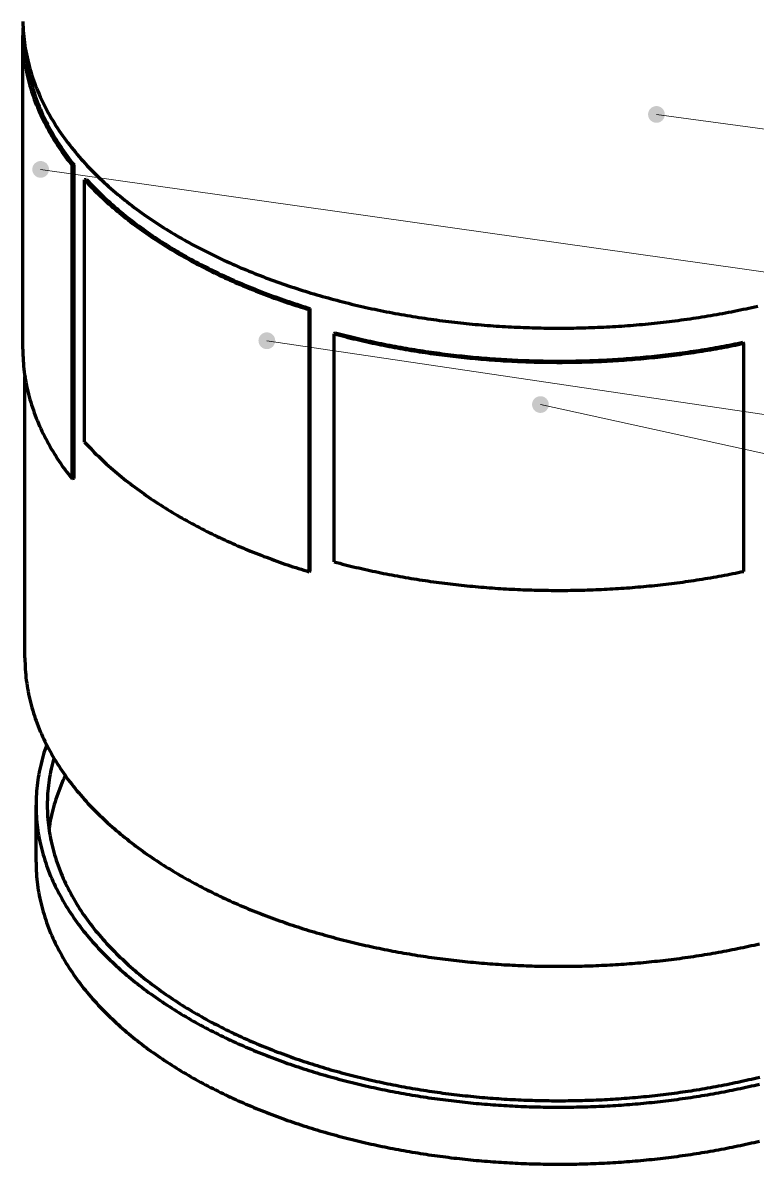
# Model space of a CAD drawing. Header units: millimetres. Extents: x 0 to 594, y 0 to 420.
# Drawn here: x 205.3 to 257.9, y 50.2 to 131.9 of the extents above; entities that cross this region are included whole.
import ezdxf

# ---------------------------------------------------------------- set-up
doc = ezdxf.new("R2010")
doc.units = ezdxf.units.MM
doc.layers.add('01-VISIBLE', color=7, linetype='CONTINUOUS', lineweight=70)
doc.layers.add('08-FINA', color=5, linetype='CONTINUOUS', lineweight=18)

msp = doc.modelspace()

# ---------------------------------------------------------------- hatches: boundary and pattern name
at = {"layer": '08-FINA'}
h = msp.add_hatch(color=7, dxfattribs=at)
h.dxf.hatch_style = 1
edge = h.paths.add_edge_path()
edge.add_arc((250.641, 125.387), 0.6, 0, 360)
h = msp.add_hatch(color=7, dxfattribs=at)
h.dxf.hatch_style = 1
edge = h.paths.add_edge_path()
edge.add_arc((206.535, 121.449), 0.6, 0, 360)
h = msp.add_hatch(color=7, dxfattribs=at)
h.dxf.hatch_style = 1
edge = h.paths.add_edge_path()
edge.add_arc((222.737, 109.181), 0.6, 0, 360)
h = msp.add_hatch(color=7, dxfattribs=at)
h.dxf.hatch_style = 1
edge = h.paths.add_edge_path()
edge.add_arc((242.332, 104.61), 0.6, 0, 360)

# ---------------------------------------------------------------- linework, layer by layer
at = {"layer": '01-VISIBLE'}
for p, q in [((205.259, 108.574), (205.259, 131.028)), ((208.93, 121.773), (208.794, 121.736)), ((208.794, 99.283), (208.794, 121.736)), ((208.93, 99.319), (208.93, 121.773)), ((209.815, 120.737), (209.683, 120.697)), ((209.683, 101.918), (209.683, 120.697)), ((225.835, 111.488), (225.765, 111.412)), ((225.765, 92.632), (225.765, 111.412)), ((225.835, 92.709), (225.835, 111.488)), ((227.628, 109.753), (227.565, 109.674)), ((227.565, 93.344), (227.565, 109.674)), ((256.841, 109.073), (256.893, 108.991)), ((256.893, 92.661), (256.893, 108.991)), ((205.409, 86.465), (205.409, 106.617)), ((208.93, 99.319), (208.794, 99.283)), ((225.835, 92.709), (225.765, 92.632)), ((206.209, 71.834), (206.209, 75.917))]:
    msp.add_line(p, q, dxfattribs=at)
for points in [[(205.273, 131.64), (205.269, 131.538), (205.265, 131.436), (205.262, 131.334), (205.26, 131.232), (205.259, 131.13), (205.259, 131.028)], [(205.261, 132.038), (205.266, 131.824), (205.275, 131.61), (205.287, 131.396), (205.304, 131.183), (205.323, 130.969), (205.346, 130.756), (205.373, 130.544), (205.403, 130.331), (205.437, 130.12), (205.474, 129.909), (205.515, 129.698), (205.558, 129.489), (205.606, 129.28), (205.656, 129.071), (205.71, 128.864), (205.767, 128.657), (205.827, 128.452), (205.891, 128.247), (205.957, 128.043), (206.027, 127.841), (206.099, 127.639), (206.175, 127.439), (206.254, 127.239), (206.335, 127.041), (206.419, 126.844), (206.506, 126.648), (206.596, 126.454), (206.688, 126.26), (206.783, 126.068), (206.881, 125.877), (206.981, 125.688), (207.083, 125.5), (207.189, 125.313), (207.296, 125.128), (207.406, 124.944), (207.518, 124.761), (207.632, 124.58), (207.748, 124.4), (207.867, 124.221), (207.988, 124.044), (208.111, 123.869), (208.235, 123.694), (208.362, 123.522), (208.491, 123.35), (208.621, 123.18), (208.754, 123.012), (208.888, 122.845), (209.024, 122.679), (209.161, 122.515), (209.301, 122.352), (209.442, 122.191), (209.584, 122.031), (209.728, 121.872), (209.874, 121.715), (210.021, 121.559), (210.17, 121.405), (210.32, 121.252), (210.471, 121.1), (210.624, 120.95), (210.778, 120.801), (210.934, 120.654), (211.09, 120.508), (211.248, 120.363), (211.407, 120.219), (211.568, 120.077), (211.729, 119.936), (211.892, 119.797), (212.056, 119.659), (212.221, 119.522), (212.387, 119.387), (212.554, 119.252), (212.722, 119.119), (212.891, 118.988), (213.061, 118.857), (213.232, 118.728), (213.404, 118.6), (213.576, 118.473), (213.75, 118.348), (213.925, 118.224), (214.1, 118.101), (214.276, 117.979), (214.454, 117.858), (214.631, 117.739), (214.81, 117.62), (214.99, 117.503), (215.17, 117.387), (215.351, 117.273), (215.532, 117.159), (215.715, 117.046), (215.898, 116.935), (216.082, 116.825), (216.266, 116.716), (216.451, 116.608), (216.637, 116.501), (216.823, 116.395), (217.01, 116.29), (217.198, 116.187), (217.386, 116.084), (217.574, 115.982), (217.764, 115.882), (217.954, 115.783), (218.144, 115.684), (218.335, 115.587), (218.526, 115.491), (218.718, 115.395), (218.911, 115.301), (219.104, 115.208), (219.297, 115.115), (219.491, 115.024), (219.685, 114.934), (219.88, 114.845), (220.075, 114.756), (220.271, 114.669), (220.467, 114.583), (220.663, 114.497), (220.86, 114.413), (221.058, 114.329), (221.255, 114.247), (221.454, 114.165), (221.652, 114.084), (221.851, 114.005), (222.05, 113.926), (222.25, 113.848), (222.45, 113.771), (222.65, 113.695), (222.851, 113.62), (223.052, 113.545), (223.253, 113.472), (223.455, 113.399), (223.657, 113.328), (223.859, 113.257), (224.061, 113.187), (224.264, 113.118), (224.467, 113.05), (224.671, 112.983), (224.875, 112.916), (225.079, 112.85), (225.283, 112.786), (225.487, 112.722), (225.692, 112.659), (225.897, 112.597), (226.103, 112.535), (226.308, 112.475), (226.514, 112.415), (226.72, 112.356), (226.926, 112.298), (227.133, 112.241), (227.339, 112.184), (227.546, 112.129), (227.753, 112.074), (227.961, 112.02), (228.168, 111.966), (228.376, 111.914), (228.584, 111.862), (228.792, 111.811), (229.001, 111.761), (229.209, 111.712), (229.418, 111.663), (229.627, 111.616), (229.836, 111.569), (230.045, 111.522), (230.254, 111.477), (230.464, 111.432), (230.674, 111.388), (230.884, 111.345), (231.094, 111.303), (231.304, 111.261), (231.514, 111.22), (231.725, 111.18), (231.935, 111.141), (232.146, 111.102), (232.357, 111.064), (232.568, 111.027), (232.779, 110.991), (232.991, 110.955), (233.202, 110.92), (233.413, 110.886), (233.625, 110.853), (233.837, 110.82), (234.049, 110.788), (234.261, 110.757), (234.473, 110.726), (234.685, 110.696), (234.897, 110.667), (235.11, 110.639), (235.322, 110.611), (235.535, 110.584), (235.748, 110.558), (235.96, 110.533), (236.173, 110.508), (236.386, 110.484), (236.599, 110.46), (236.812, 110.438), (237.025, 110.416), (237.239, 110.395), (237.452, 110.374), (237.665, 110.354), (237.879, 110.335), (238.092, 110.317), (238.306, 110.299), (238.519, 110.282), (238.733, 110.266), (238.947, 110.25), (239.16, 110.235), (239.374, 110.221), (239.588, 110.207), (239.802, 110.195), (240.016, 110.182), (240.23, 110.171), (240.444, 110.16), (240.658, 110.15), (240.872, 110.141), (241.086, 110.132), (241.3, 110.124), (241.514, 110.117), (241.729, 110.11), (241.943, 110.105), (242.157, 110.099), (242.371, 110.095), (242.585, 110.091), (242.8, 110.088), (243.014, 110.086), (243.228, 110.084), (243.443, 110.083), (243.657, 110.082), (243.871, 110.083), (244.085, 110.084), (244.3, 110.086), (244.514, 110.088), (244.728, 110.091), (244.942, 110.095), (245.157, 110.099), (245.371, 110.105), (245.585, 110.11), (245.799, 110.117), (246.013, 110.124), (246.228, 110.132), (246.442, 110.141), (246.656, 110.15), (246.87, 110.16), (247.084, 110.171), (247.298, 110.182), (247.512, 110.194), (247.726, 110.207), (247.939, 110.221), (248.153, 110.235), (248.367, 110.25), (248.581, 110.265), (248.794, 110.282), (249.008, 110.299), (249.222, 110.316), (249.435, 110.335), (249.648, 110.354), (249.862, 110.374), (250.075, 110.394), (250.288, 110.415), (250.502, 110.437), (250.715, 110.46), (250.928, 110.483), (251.141, 110.507), (251.353, 110.532), (251.566, 110.558), (251.779, 110.584), (251.991, 110.611), (252.204, 110.638), (252.416, 110.667), (252.629, 110.696), (252.841, 110.726), (253.053, 110.756), (253.265, 110.787), (253.477, 110.819), (253.689, 110.852), (253.9, 110.885), (254.112, 110.92), (254.323, 110.955), (254.534, 110.99), (254.746, 111.027), (254.957, 111.064), (255.168, 111.102), (255.378, 111.14), (255.589, 111.18), (255.799, 111.22), (256.01, 111.261), (256.22, 111.302), (256.43, 111.345), (256.64, 111.388), (256.85, 111.432), (257.059, 111.476), (257.269, 111.522), (257.478, 111.568), (257.687, 111.615), (257.896, 111.663)], [(205.259, 131.028), (205.26, 130.825), (205.265, 130.623), (205.273, 130.42), (205.284, 130.218), (205.299, 130.015), (205.316, 129.813), (205.337, 129.612), (205.361, 129.411), (205.388, 129.21), (205.418, 129.009), (205.452, 128.809), (205.488, 128.61), (205.527, 128.411), (205.57, 128.213), (205.615, 128.015), (205.663, 127.818), (205.715, 127.622), (205.769, 127.427), (205.826, 127.232), (205.886, 127.038), (205.948, 126.846), (206.014, 126.654), (206.082, 126.463), (206.152, 126.273), (206.226, 126.084), (206.302, 125.896), (206.38, 125.709), (206.461, 125.523), (206.545, 125.338), (206.631, 125.155), (206.719, 124.972), (206.81, 124.791), (206.903, 124.611), (206.998, 124.432), (207.095, 124.254), (207.195, 124.077), (207.296, 123.902), (207.4, 123.728), (207.506, 123.555), (207.614, 123.383), (207.724, 123.213), (207.835, 123.044), (207.949, 122.876), (208.064, 122.709), (208.182, 122.544), (208.301, 122.38), (208.422, 122.217), (208.544, 122.056), (208.668, 121.895), (208.794, 121.736)], [(205.444, 130.076), (205.461, 129.873), (205.481, 129.671), (205.504, 129.469), (205.531, 129.268), (205.56, 129.067), (205.593, 128.866), (205.628, 128.666), (205.667, 128.467), (205.709, 128.268), (205.754, 128.07), (205.801, 127.872), (205.852, 127.675), (205.906, 127.479), (205.962, 127.284), (206.022, 127.09), (206.084, 126.897), (206.149, 126.704), (206.217, 126.513), (206.287, 126.322), (206.361, 126.132), (206.436, 125.944), (206.515, 125.756), (206.595, 125.57), (206.679, 125.385), (206.765, 125.2), (206.853, 125.017), (206.943, 124.836), (207.036, 124.655), (207.131, 124.475), (207.229, 124.297), (207.328, 124.12), (207.43, 123.944), (207.534, 123.769), (207.64, 123.596), (207.748, 123.424), (207.858, 123.253), (207.97, 123.083), (208.083, 122.915), (208.199, 122.748), (208.317, 122.582), (208.436, 122.418), (208.557, 122.255), (208.68, 122.093), (208.804, 121.932), (208.93, 121.773)], [(209.683, 120.697), (209.82, 120.548), (209.958, 120.401), (210.097, 120.255), (210.238, 120.11), (210.38, 119.966), (210.523, 119.824), (210.668, 119.683), (210.813, 119.543), (210.96, 119.404), (211.108, 119.266), (211.257, 119.13), (211.407, 118.995), (211.558, 118.861), (211.71, 118.728), (211.864, 118.596), (212.018, 118.466), (212.173, 118.337), (212.329, 118.209), (212.486, 118.082), (212.644, 117.956), (212.803, 117.831), (212.963, 117.707), (213.124, 117.585), (213.285, 117.463), (213.447, 117.343), (213.61, 117.224), (213.774, 117.106), (213.939, 116.989), (214.104, 116.873), (214.271, 116.758), (214.437, 116.644), (214.605, 116.532), (214.773, 116.42), (214.942, 116.309), (215.112, 116.2), (215.282, 116.091), (215.453, 115.983), (215.625, 115.877), (215.797, 115.771), (215.97, 115.667), (216.143, 115.563), (216.318, 115.461), (216.492, 115.359), (216.667, 115.259), (216.843, 115.159), (217.019, 115.06), (217.196, 114.963), (217.373, 114.866), (217.551, 114.77), (217.73, 114.675), (217.908, 114.581), (218.088, 114.488), (218.268, 114.396), (218.448, 114.305), (218.629, 114.215), (218.81, 114.125), (218.991, 114.037), (219.173, 113.95), (219.356, 113.863), (219.539, 113.777), (219.722, 113.692), (219.906, 113.608), (220.09, 113.525), (220.274, 113.443), (220.459, 113.361), (220.644, 113.281), (220.83, 113.201), (221.016, 113.122), (221.202, 113.044), (221.389, 112.967), (221.576, 112.89), (221.763, 112.815), (221.951, 112.74), (222.139, 112.666), (222.327, 112.593), (222.516, 112.521), (222.705, 112.449), (222.894, 112.379), (223.083, 112.309), (223.273, 112.24), (223.463, 112.171), (223.654, 112.104), (223.844, 112.037), (224.035, 111.971), (224.227, 111.906), (224.418, 111.842), (224.61, 111.778), (224.802, 111.715), (224.994, 111.653), (225.186, 111.592), (225.379, 111.531), (225.572, 111.471), (225.765, 111.412)], [(209.815, 120.737), (209.952, 120.589), (210.089, 120.443), (210.228, 120.297), (210.368, 120.153), (210.51, 120.01), (210.653, 119.868), (210.796, 119.727), (210.942, 119.588), (211.088, 119.449), (211.235, 119.312), (211.384, 119.177), (211.533, 119.042), (211.684, 118.908), (211.835, 118.776), (211.988, 118.645), (212.141, 118.515), (212.296, 118.386), (212.452, 118.259), (212.608, 118.132), (212.765, 118.007), (212.924, 117.882), (213.083, 117.759), (213.243, 117.637), (213.404, 117.516), (213.565, 117.397), (213.728, 117.278), (213.891, 117.16), (214.055, 117.044), (214.22, 116.928), (214.385, 116.814), (214.552, 116.7), (214.719, 116.588), (214.886, 116.477), (215.055, 116.367), (215.224, 116.258), (215.393, 116.149), (215.564, 116.042), (215.734, 115.936), (215.906, 115.831), (216.078, 115.727), (216.251, 115.624), (216.424, 115.522), (216.598, 115.42), (216.773, 115.32), (216.948, 115.221), (217.123, 115.123), (217.299, 115.025), (217.476, 114.929), (217.653, 114.834), (217.831, 114.739), (218.009, 114.646), (218.188, 114.553), (218.367, 114.461), (218.546, 114.37), (218.726, 114.281), (218.907, 114.192), (219.088, 114.103), (219.269, 114.016), (219.451, 113.93), (219.633, 113.844), (219.815, 113.76), (219.998, 113.676), (220.182, 113.593), (220.366, 113.511), (220.55, 113.43), (220.734, 113.35), (220.919, 113.271), (221.104, 113.192), (221.29, 113.114), (221.476, 113.037), (221.662, 112.961), (221.849, 112.886), (222.036, 112.812), (222.223, 112.738), (222.411, 112.665), (222.598, 112.593), (222.787, 112.522), (222.975, 112.452), (223.164, 112.382), (223.353, 112.313), (223.542, 112.245), (223.732, 112.178), (223.922, 112.111), (224.112, 112.046), (224.302, 111.981), (224.493, 111.917), (224.684, 111.853), (224.875, 111.79), (225.067, 111.729), (225.258, 111.667), (225.45, 111.607), (225.643, 111.547), (225.835, 111.488)], [(227.565, 109.674), (227.76, 109.623), (227.955, 109.572), (228.15, 109.522), (228.345, 109.472), (228.54, 109.424), (228.736, 109.376), (228.931, 109.328), (229.127, 109.282), (229.323, 109.236), (229.52, 109.191), (229.716, 109.146), (229.912, 109.102), (230.109, 109.059), (230.306, 109.017), (230.503, 108.975), (230.7, 108.934), (230.897, 108.893), (231.094, 108.853), (231.292, 108.814), (231.49, 108.776), (231.687, 108.738), (231.885, 108.701), (232.083, 108.664), (232.281, 108.628), (232.48, 108.593), (232.678, 108.559), (232.876, 108.525), (233.075, 108.492), (233.274, 108.459), (233.472, 108.427), (233.671, 108.396), (233.87, 108.365), (234.069, 108.335), (234.269, 108.306), (234.468, 108.277), (234.667, 108.249), (234.867, 108.222), (235.066, 108.195), (235.266, 108.169), (235.465, 108.144), (235.665, 108.119), (235.865, 108.094), (236.065, 108.071), (236.265, 108.048), (236.465, 108.025), (236.665, 108.004), (236.866, 107.983), (237.066, 107.962), (237.266, 107.942), (237.467, 107.923), (237.667, 107.905), (237.868, 107.887), (238.068, 107.869), (238.269, 107.852), (238.47, 107.836), (238.67, 107.821), (238.871, 107.806), (239.072, 107.792), (239.273, 107.778), (239.474, 107.765), (239.675, 107.753), (239.876, 107.741), (240.077, 107.73), (240.278, 107.719), (240.479, 107.709), (240.68, 107.7), (240.881, 107.691), (241.082, 107.683), (241.283, 107.675), (241.485, 107.669), (241.686, 107.662), (241.887, 107.657), (242.088, 107.652), (242.29, 107.647), (242.491, 107.643), (242.692, 107.64), (242.893, 107.637), (243.095, 107.635), (243.296, 107.634), (243.497, 107.633), (243.699, 107.633), (243.9, 107.633), (244.101, 107.634), (244.303, 107.636), (244.504, 107.638), (244.705, 107.641), (244.907, 107.645), (245.108, 107.649), (245.309, 107.653), (245.51, 107.659), (245.712, 107.665), (245.913, 107.671), (246.114, 107.678), (246.315, 107.686), (246.517, 107.694), (246.718, 107.703), (246.919, 107.713), (247.12, 107.723), (247.321, 107.734), (247.522, 107.745), (247.723, 107.757), (247.924, 107.77), (248.125, 107.783), (248.326, 107.797), (248.526, 107.812), (248.727, 107.827), (248.928, 107.843), (249.128, 107.859), (249.329, 107.876), (249.53, 107.894), (249.73, 107.912), (249.931, 107.931), (250.131, 107.95), (250.331, 107.97), (250.532, 107.991), (250.732, 108.012), (250.932, 108.034), (251.132, 108.057), (251.332, 108.08), (251.532, 108.104), (251.732, 108.128), (251.931, 108.154), (252.131, 108.179), (252.331, 108.206), (252.53, 108.233), (252.73, 108.26), (252.929, 108.289), (253.128, 108.318), (253.327, 108.347), (253.526, 108.377), (253.725, 108.408), (253.924, 108.44), (254.123, 108.472), (254.322, 108.505), (254.52, 108.538), (254.718, 108.572), (254.917, 108.607), (255.115, 108.643), (255.313, 108.679), (255.511, 108.715), (255.709, 108.753), (255.907, 108.791), (256.104, 108.83), (256.302, 108.869), (256.499, 108.909), (256.696, 108.95), (256.893, 108.991)], [(227.628, 109.753), (227.822, 109.701), (228.016, 109.651), (228.21, 109.601), (228.405, 109.552), (228.599, 109.503), (228.794, 109.455), (228.989, 109.408), (229.184, 109.362), (229.379, 109.316), (229.575, 109.271), (229.77, 109.227), (229.966, 109.183), (230.162, 109.14), (230.358, 109.098), (230.554, 109.056), (230.75, 109.015), (230.947, 108.975), (231.144, 108.935), (231.34, 108.896), (231.537, 108.858), (231.734, 108.82), (231.931, 108.783), (232.128, 108.747), (232.326, 108.711), (232.523, 108.676), (232.721, 108.642), (232.918, 108.608), (233.116, 108.575), (233.314, 108.543), (233.512, 108.511), (233.71, 108.48), (233.908, 108.449), (234.107, 108.419), (234.305, 108.39), (234.504, 108.361), (234.702, 108.334), (234.901, 108.306), (235.1, 108.28), (235.299, 108.254), (235.497, 108.228), (235.697, 108.203), (235.896, 108.179), (236.095, 108.156), (236.294, 108.133), (236.493, 108.111), (236.693, 108.089), (236.892, 108.068), (237.092, 108.048), (237.291, 108.028), (237.491, 108.009), (237.69, 107.99), (237.89, 107.972), (238.09, 107.955), (238.29, 107.938), (238.49, 107.922), (238.69, 107.907), (238.89, 107.892), (239.09, 107.878), (239.29, 107.864), (239.49, 107.851), (239.69, 107.839), (239.89, 107.827), (240.091, 107.816), (240.291, 107.805), (240.491, 107.795), (240.691, 107.786), (240.892, 107.777), (241.092, 107.769), (241.293, 107.762), (241.493, 107.755), (241.693, 107.749), (241.894, 107.743), (242.094, 107.738), (242.295, 107.734), (242.495, 107.73), (242.696, 107.727), (242.896, 107.724), (243.097, 107.722), (243.298, 107.721), (243.498, 107.72), (243.699, 107.72), (243.899, 107.72), (244.1, 107.721), (244.3, 107.723), (244.501, 107.725), (244.701, 107.728), (244.902, 107.731), (245.102, 107.735), (245.303, 107.74), (245.503, 107.745), (245.704, 107.751), (245.904, 107.758), (246.105, 107.765), (246.305, 107.772), (246.505, 107.781), (246.706, 107.79), (246.906, 107.799), (247.106, 107.809), (247.307, 107.82), (247.507, 107.832), (247.707, 107.844), (247.907, 107.856), (248.107, 107.869), (248.307, 107.883), (248.507, 107.898), (248.707, 107.913), (248.907, 107.928), (249.107, 107.945), (249.307, 107.962), (249.507, 107.979), (249.706, 107.997), (249.906, 108.016), (250.106, 108.036), (250.305, 108.056), (250.505, 108.076), (250.704, 108.097), (250.903, 108.119), (251.103, 108.142), (251.302, 108.165), (251.501, 108.189), (251.7, 108.213), (251.899, 108.238), (252.098, 108.264), (252.297, 108.29), (252.496, 108.317), (252.694, 108.345), (252.893, 108.373), (253.091, 108.402), (253.29, 108.431), (253.488, 108.461), (253.686, 108.492), (253.884, 108.523), (254.082, 108.555), (254.28, 108.588), (254.478, 108.621), (254.675, 108.655), (254.873, 108.69), (255.07, 108.725), (255.268, 108.761), (255.465, 108.798), (255.662, 108.835), (255.859, 108.873), (256.055, 108.912), (256.252, 108.951), (256.449, 108.991), (256.645, 109.031), (256.841, 109.073)], [(205.259, 108.574), (205.26, 108.372), (205.265, 108.169), (205.273, 107.966), (205.284, 107.764), (205.299, 107.562), (205.316, 107.36), (205.337, 107.158), (205.361, 106.957), (205.388, 106.756), (205.418, 106.555), (205.452, 106.356), (205.488, 106.156), (205.527, 105.957), (205.57, 105.759), (205.615, 105.561), (205.663, 105.365), (205.715, 105.168), (205.769, 104.973), (205.826, 104.779), (205.886, 104.585), (205.948, 104.392), (206.014, 104.2), (206.082, 104.009), (206.152, 103.819), (206.226, 103.63), (206.302, 103.442), (206.38, 103.255), (206.461, 103.07), (206.545, 102.885), (206.631, 102.701), (206.719, 102.519), (206.81, 102.337), (206.903, 102.157), (206.998, 101.978), (207.095, 101.8), (207.195, 101.624), (207.296, 101.448), (207.4, 101.274), (207.506, 101.101), (207.614, 100.93), (207.724, 100.759), (207.835, 100.59), (207.949, 100.422), (208.064, 100.256), (208.182, 100.09), (208.301, 99.926), (208.422, 99.763), (208.544, 99.602), (208.668, 99.442), (208.794, 99.283)], [(209.683, 101.918), (209.82, 101.769), (209.958, 101.622), (210.097, 101.476), (210.238, 101.331), (210.38, 101.187), (210.523, 101.045), (210.668, 100.903), (210.813, 100.763), (210.96, 100.625), (211.108, 100.487), (211.257, 100.351), (211.407, 100.215), (211.558, 100.081), (211.71, 99.949), (211.864, 99.817), (212.018, 99.687), (212.173, 99.557), (212.329, 99.429), (212.486, 99.302), (212.644, 99.176), (212.803, 99.051), (212.963, 98.928), (213.124, 98.805), (213.285, 98.684), (213.447, 98.564), (213.61, 98.445), (213.774, 98.326), (213.939, 98.209), (214.104, 98.094), (214.271, 97.979), (214.437, 97.865), (214.605, 97.752), (214.773, 97.64), (214.942, 97.53), (215.112, 97.42), (215.282, 97.312), (215.453, 97.204), (215.625, 97.098), (215.797, 96.992), (215.97, 96.887), (216.143, 96.784), (216.318, 96.681), (216.492, 96.58), (216.667, 96.479), (216.843, 96.38), (217.019, 96.281), (217.196, 96.183), (217.373, 96.086), (217.551, 95.991), (217.73, 95.896), (217.908, 95.802), (218.088, 95.709), (218.268, 95.617), (218.448, 95.526), (218.629, 95.435), (218.81, 95.346), (218.991, 95.258), (219.173, 95.17), (219.356, 95.083), (219.539, 94.998), (219.722, 94.913), (219.906, 94.829), (220.09, 94.746), (220.274, 94.663), (220.459, 94.582), (220.644, 94.501), (220.83, 94.422), (221.016, 94.343), (221.202, 94.265), (221.389, 94.187), (221.576, 94.111), (221.763, 94.036), (221.951, 93.961), (222.139, 93.887), (222.327, 93.814), (222.516, 93.741), (222.705, 93.67), (222.894, 93.599), (223.083, 93.529), (223.273, 93.46), (223.463, 93.392), (223.654, 93.324), (223.844, 93.258), (224.035, 93.192), (224.227, 93.127), (224.418, 93.062), (224.61, 92.999), (224.802, 92.936), (224.994, 92.873), (225.186, 92.812), (225.379, 92.751), (225.572, 92.692), (225.765, 92.632)], [(227.565, 93.344), (227.76, 93.293), (227.955, 93.242), (228.15, 93.192), (228.345, 93.142), (228.54, 93.094), (228.736, 93.046), (228.931, 92.998), (229.127, 92.952), (229.323, 92.906), (229.52, 92.861), (229.716, 92.816), (229.912, 92.772), (230.109, 92.729), (230.306, 92.687), (230.503, 92.645), (230.7, 92.604), (230.897, 92.563), (231.094, 92.523), (231.292, 92.484), (231.49, 92.446), (231.687, 92.408), (231.885, 92.371), (232.083, 92.334), (232.281, 92.299), (232.48, 92.263), (232.678, 92.229), (232.876, 92.195), (233.075, 92.162), (233.274, 92.129), (233.472, 92.097), (233.671, 92.066), (233.87, 92.035), (234.069, 92.005), (234.269, 91.976), (234.468, 91.947), (234.667, 91.919), (234.867, 91.892), (235.066, 91.865), (235.266, 91.839), (235.465, 91.814), (235.665, 91.789), (235.865, 91.764), (236.065, 91.741), (236.265, 91.718), (236.465, 91.696), (236.665, 91.674), (236.866, 91.653), (237.066, 91.632), (237.266, 91.612), (237.467, 91.593), (237.667, 91.575), (237.868, 91.557), (238.068, 91.539), (238.269, 91.523), (238.47, 91.506), (238.67, 91.491), (238.871, 91.476), (239.072, 91.462), (239.273, 91.448), (239.474, 91.435), (239.675, 91.423), (239.876, 91.411), (240.077, 91.4), (240.278, 91.389), (240.479, 91.379), (240.68, 91.37), (240.881, 91.361), (241.082, 91.353), (241.283, 91.346), (241.485, 91.339), (241.686, 91.332), (241.887, 91.327), (242.088, 91.322), (242.29, 91.317), (242.491, 91.313), (242.692, 91.31), (242.893, 91.307), (243.095, 91.305), (243.296, 91.304), (243.497, 91.303), (243.699, 91.303), (243.9, 91.303), (244.101, 91.305), (244.303, 91.306), (244.504, 91.308), (244.705, 91.311), (244.907, 91.315), (245.108, 91.319), (245.309, 91.324), (245.51, 91.329), (245.712, 91.335), (245.913, 91.341), (246.114, 91.348), (246.315, 91.356), (246.517, 91.365), (246.718, 91.373), (246.919, 91.383), (247.12, 91.393), (247.321, 91.404), (247.522, 91.416), (247.723, 91.428), (247.924, 91.44), (248.125, 91.453), (248.326, 91.467), (248.526, 91.482), (248.727, 91.497), (248.928, 91.513), (249.128, 91.529), (249.329, 91.546), (249.53, 91.564), (249.73, 91.582), (249.931, 91.601), (250.131, 91.62), (250.331, 91.64), (250.532, 91.661), (250.732, 91.682), (250.932, 91.704), (251.132, 91.727), (251.332, 91.75), (251.532, 91.774), (251.732, 91.799), (251.931, 91.824), (252.131, 91.849), (252.331, 91.876), (252.53, 91.903), (252.73, 91.93), (252.929, 91.959), (253.128, 91.988), (253.327, 92.017), (253.526, 92.048), (253.725, 92.078), (253.924, 92.11), (254.123, 92.142), (254.322, 92.175), (254.52, 92.208), (254.718, 92.242), (254.917, 92.277), (255.115, 92.313), (255.313, 92.349), (255.511, 92.385), (255.709, 92.423), (255.907, 92.461), (256.104, 92.5), (256.302, 92.539), (256.499, 92.579), (256.696, 92.62), (256.893, 92.661)], [(205.409, 86.465), (205.41, 86.264), (205.415, 86.064), (205.423, 85.864), (205.434, 85.664), (205.448, 85.464), (205.465, 85.264), (205.486, 85.065), (205.509, 84.866), (205.536, 84.667), (205.565, 84.469), (205.598, 84.271), (205.634, 84.074), (205.672, 83.877), (205.714, 83.681), (205.758, 83.486), (205.806, 83.291), (205.856, 83.097), (205.909, 82.904), (205.965, 82.711), (206.024, 82.52), (206.085, 82.329), (206.15, 82.139), (206.217, 81.95), (206.286, 81.762), (206.358, 81.575), (206.433, 81.389), (206.51, 81.204), (206.589, 81.02), (206.671, 80.838), (206.756, 80.656), (206.842, 80.475), (206.932, 80.296), (207.023, 80.117), (207.116, 79.94), (207.212, 79.764), (207.31, 79.589), (207.41, 79.415), (207.512, 79.243), (207.616, 79.072), (207.722, 78.901), (207.83, 78.733), (207.94, 78.565), (208.051, 78.399), (208.165, 78.234), (208.28, 78.07), (208.397, 77.907), (208.516, 77.746), (208.637, 77.585), (208.759, 77.427), (208.883, 77.269), (209.008, 77.113), (209.135, 76.957), (209.263, 76.804), (209.393, 76.651), (209.524, 76.5), (209.657, 76.349), (209.791, 76.201), (209.927, 76.053), (210.064, 75.906), (210.202, 75.761), (210.341, 75.617), (210.482, 75.475), (210.624, 75.333), (210.767, 75.193), (210.911, 75.054), (211.056, 74.916), (211.203, 74.779), (211.35, 74.643), (211.499, 74.509), (211.649, 74.376), (211.8, 74.244), (211.951, 74.113), (212.104, 73.983), (212.258, 73.855), (212.413, 73.727), (212.568, 73.601), (212.725, 73.476), (212.882, 73.352), (213.04, 73.229), (213.199, 73.107), (213.359, 72.986), (213.52, 72.867), (213.682, 72.748), (213.844, 72.631), (214.007, 72.514), (214.171, 72.399), (214.336, 72.285), (214.501, 72.171), (214.667, 72.059), (214.834, 71.948), (215.002, 71.838), (215.17, 71.729), (215.338, 71.621), (215.508, 71.514), (215.678, 71.408), (215.849, 71.303), (216.02, 71.199), (216.192, 71.096), (216.364, 70.994), (216.537, 70.892), (216.711, 70.792), (216.885, 70.693), (217.06, 70.595), (217.235, 70.498), (217.411, 70.401), (217.587, 70.306), (217.764, 70.211), (217.941, 70.118), (218.119, 70.025), (218.297, 69.934), (218.475, 69.843), (218.654, 69.753), (218.834, 69.664), (219.014, 69.576), (219.194, 69.489), (219.375, 69.402), (219.557, 69.317), (219.738, 69.232), (219.92, 69.148), (220.103, 69.066), (220.286, 68.984), (220.469, 68.902), (220.653, 68.822), (220.836, 68.743), (221.021, 68.664), (221.205, 68.586), (221.391, 68.509), (221.576, 68.433), (221.762, 68.358), (221.948, 68.283), (222.134, 68.21), (222.321, 68.137), (222.508, 68.065), (222.695, 67.993), (222.883, 67.923), (223.07, 67.853), (223.259, 67.784), (223.447, 67.716), (223.636, 67.649), (223.825, 67.582), (224.014, 67.516), (224.204, 67.451), (224.393, 67.387), (224.583, 67.323), (224.774, 67.26), (224.964, 67.198), (225.155, 67.137), (225.346, 67.076), (225.537, 67.017), (225.729, 66.958), (225.921, 66.899), (226.113, 66.842), (226.305, 66.785), (226.497, 66.729), (226.69, 66.673), (226.883, 66.618), (227.076, 66.564), (227.269, 66.511), (227.462, 66.459), (227.656, 66.407), (227.849, 66.356), (228.043, 66.305), (228.238, 66.255), (228.432, 66.206), (228.626, 66.158), (228.821, 66.11), (229.016, 66.063), (229.211, 66.017), (229.406, 65.971), (229.601, 65.926), (229.797, 65.882), (229.992, 65.839), (230.188, 65.796), (230.384, 65.754), (230.58, 65.712), (230.776, 65.671), (230.973, 65.631), (231.169, 65.591), (231.366, 65.553), (231.562, 65.514), (231.759, 65.477), (231.956, 65.44), (232.153, 65.404), (232.35, 65.368), (232.548, 65.333), (232.745, 65.299), (232.943, 65.265), (233.141, 65.232), (233.338, 65.2), (233.536, 65.168), (233.734, 65.137), (233.932, 65.107), (234.13, 65.077), (234.329, 65.048), (234.527, 65.02), (234.726, 64.992), (234.924, 64.965), (235.123, 64.938), (235.321, 64.912), (235.52, 64.887), (235.719, 64.862), (235.918, 64.838), (236.117, 64.815), (236.316, 64.792), (236.515, 64.77), (236.715, 64.748), (236.914, 64.727), (237.113, 64.707), (237.313, 64.687), (237.512, 64.668), (237.712, 64.65), (237.911, 64.632), (238.111, 64.615), (238.311, 64.598), (238.511, 64.582), (238.71, 64.567), (238.91, 64.552), (239.11, 64.538), (239.31, 64.524), (239.51, 64.511), (239.71, 64.499), (239.91, 64.487), (240.11, 64.476), (240.31, 64.466), (240.511, 64.456), (240.711, 64.447), (240.911, 64.438), (241.111, 64.43), (241.311, 64.423), (241.512, 64.416), (241.712, 64.41), (241.912, 64.404), (242.113, 64.399), (242.313, 64.395), (242.513, 64.391), (242.714, 64.388), (242.914, 64.385), (243.115, 64.383), (243.315, 64.382), (243.515, 64.381), (243.716, 64.381), (243.916, 64.381), (244.117, 64.383), (244.317, 64.384), (244.517, 64.387), (244.718, 64.389), (244.918, 64.393), (245.119, 64.397), (245.319, 64.402), (245.519, 64.407), (245.72, 64.413), (245.92, 64.42), (246.12, 64.427), (246.32, 64.435), (246.521, 64.443), (246.721, 64.452), (246.921, 64.461), (247.121, 64.472), (247.321, 64.482), (247.521, 64.494), (247.721, 64.506), (247.921, 64.519), (248.121, 64.532), (248.321, 64.546), (248.521, 64.56), (248.721, 64.575), (248.921, 64.591), (249.12, 64.607), (249.32, 64.624), (249.52, 64.642), (249.719, 64.66), (249.919, 64.679), (250.118, 64.698), (250.318, 64.718), (250.517, 64.739), (250.716, 64.76), (250.916, 64.782), (251.115, 64.805), (251.314, 64.828), (251.513, 64.852), (251.712, 64.876), (251.91, 64.901), (252.109, 64.927), (252.308, 64.953), (252.506, 64.98), (252.705, 65.007), (252.903, 65.036), (253.102, 65.065), (253.3, 65.094), (253.498, 65.124), (253.696, 65.155), (253.894, 65.186), (254.092, 65.218), (254.29, 65.251), (254.487, 65.284), (254.685, 65.318), (254.882, 65.353), (255.079, 65.388), (255.276, 65.424), (255.474, 65.461), (255.67, 65.498), (255.867, 65.536), (256.064, 65.575), (256.26, 65.614), (256.457, 65.654), (256.653, 65.694), (256.849, 65.736), (257.045, 65.778), (257.241, 65.82), (257.437, 65.863), (257.632, 65.907), (257.828, 65.952), (258.023, 65.997)], [(206.963, 80.234), (206.898, 80.045), (206.835, 79.854), (206.775, 79.663), (206.718, 79.472), (206.664, 79.279), (206.613, 79.085), (206.565, 78.891), (206.519, 78.696), (206.477, 78.501), (206.438, 78.304), (206.401, 78.107), (206.368, 77.91), (206.338, 77.712), (206.311, 77.514), (206.287, 77.315), (206.266, 77.116), (206.249, 76.917), (206.234, 76.717), (206.223, 76.517), (206.215, 76.317), (206.21, 76.117), (206.209, 75.917)], [(207.479, 79.297), (207.427, 79.103), (207.377, 78.908), (207.33, 78.712), (207.286, 78.515), (207.246, 78.318), (207.208, 78.12), (207.174, 77.922), (207.143, 77.723), (207.115, 77.523), (207.09, 77.323), (207.068, 77.123), (207.05, 76.923), (207.035, 76.722), (207.024, 76.521), (207.015, 76.32), (207.01, 76.118), (207.009, 75.917)], [(208.296, 78.047), (208.212, 77.864), (208.129, 77.68), (208.05, 77.495), (207.973, 77.308), (207.898, 77.121), (207.827, 76.932), (207.758, 76.743), (207.691, 76.552), (207.628, 76.361), (207.568, 76.169), (207.51, 75.975), (207.455, 75.781), (207.404, 75.586), (207.355, 75.391), (207.31, 75.194), (207.267, 74.997), (207.228, 74.799), (207.192, 74.601), (207.159, 74.402), (207.129, 74.202)], [(206.209, 75.917), (206.21, 75.716), (206.215, 75.516), (206.223, 75.316), (206.235, 75.116), (206.249, 74.916), (206.267, 74.716), (206.287, 74.517), (206.311, 74.318), (206.338, 74.119), (206.369, 73.921), (206.402, 73.724), (206.438, 73.526), (206.478, 73.33), (206.52, 73.134), (206.566, 72.939), (206.614, 72.744), (206.665, 72.551), (206.72, 72.358), (206.777, 72.166), (206.837, 71.974), (206.899, 71.784), (206.965, 71.595), (207.033, 71.406), (207.104, 71.219), (207.177, 71.032), (207.253, 70.847), (207.332, 70.662), (207.413, 70.479), (207.496, 70.297), (207.582, 70.116), (207.67, 69.936), (207.761, 69.757), (207.854, 69.579), (207.949, 69.403), (208.046, 69.228), (208.146, 69.054), (208.247, 68.881), (208.351, 68.709), (208.456, 68.539), (208.564, 68.37), (208.674, 68.202), (208.785, 68.036), (208.899, 67.87), (209.014, 67.706), (209.131, 67.544), (209.25, 67.382), (209.37, 67.222), (209.492, 67.063), (209.616, 66.906), (209.742, 66.749), (209.869, 66.594), (209.997, 66.441), (210.127, 66.288), (210.259, 66.137), (210.392, 65.987), (210.526, 65.838), (210.662, 65.691), (210.799, 65.545), (210.938, 65.4), (211.077, 65.256), (211.218, 65.114), (211.361, 64.973), (211.504, 64.833), (211.649, 64.694), (211.795, 64.556), (211.942, 64.42), (212.09, 64.285), (212.239, 64.151), (212.389, 64.019), (212.54, 63.887), (212.693, 63.757), (212.846, 63.628), (213, 63.5), (213.155, 63.373), (213.312, 63.247), (213.469, 63.123), (213.627, 63), (213.785, 62.877), (213.945, 62.756), (214.106, 62.636), (214.267, 62.518), (214.429, 62.4), (214.592, 62.283), (214.756, 62.168), (214.921, 62.053), (215.086, 61.94), (215.252, 61.827), (215.418, 61.716), (215.586, 61.606), (215.754, 61.497), (215.923, 61.389), (216.092, 61.282), (216.262, 61.175), (216.433, 61.07), (216.604, 60.966), (216.776, 60.863), (216.949, 60.761), (217.122, 60.66), (217.295, 60.56), (217.47, 60.461), (217.644, 60.363), (217.82, 60.266), (217.996, 60.17), (218.172, 60.075), (218.349, 59.98), (218.526, 59.887), (218.704, 59.795), (218.882, 59.703), (219.061, 59.613), (219.241, 59.523), (219.42, 59.435), (219.6, 59.347), (219.781, 59.26), (219.962, 59.174), (220.144, 59.089), (220.325, 59.005), (220.508, 58.921), (220.69, 58.839), (220.874, 58.758), (221.057, 58.677), (221.241, 58.597), (221.425, 58.518), (221.61, 58.44), (221.795, 58.363), (221.98, 58.286), (222.165, 58.211), (222.351, 58.136), (222.538, 58.062), (222.724, 57.989), (222.911, 57.917), (223.098, 57.845), (223.286, 57.774), (223.474, 57.705), (223.662, 57.635), (223.85, 57.567), (224.039, 57.5), (224.228, 57.433), (224.417, 57.367), (224.607, 57.302), (224.797, 57.238), (224.987, 57.174), (225.177, 57.111), (225.368, 57.049), (225.559, 56.988), (225.75, 56.928), (225.941, 56.868), (226.133, 56.809), (226.324, 56.751), (226.516, 56.693), (226.709, 56.637), (226.901, 56.581), (227.094, 56.525), (227.287, 56.471), (227.48, 56.417), (227.673, 56.364), (227.866, 56.312), (228.06, 56.26), (228.254, 56.209), (228.448, 56.159), (228.642, 56.109), (228.837, 56.061), (229.031, 56.013), (229.226, 55.965), (229.421, 55.919), (229.616, 55.873), (229.811, 55.828), (230.007, 55.783), (230.202, 55.739), (230.398, 55.696), (230.594, 55.654), (230.79, 55.612), (230.986, 55.571), (231.182, 55.53), (231.379, 55.491), (231.575, 55.452), (231.772, 55.413), (231.969, 55.376), (232.166, 55.338), (232.363, 55.302), (232.56, 55.266), (232.757, 55.231), (232.955, 55.197), (233.152, 55.163), (233.35, 55.13), (233.548, 55.098), (233.746, 55.066), (233.944, 55.035), (234.142, 55.005), (234.34, 54.975), (234.538, 54.946), (234.737, 54.918), (234.935, 54.89), (235.134, 54.863), (235.333, 54.836), (235.531, 54.81), (235.73, 54.785), (235.929, 54.761), (236.128, 54.737), (236.327, 54.714), (236.526, 54.691), (236.725, 54.669), (236.925, 54.648), (237.124, 54.627), (237.323, 54.607), (237.523, 54.587), (237.722, 54.569), (237.922, 54.55), (238.122, 54.533), (238.321, 54.516), (238.521, 54.5), (238.721, 54.484), (238.921, 54.469), (239.121, 54.454), (239.321, 54.441), (239.521, 54.428), (239.721, 54.415), (239.921, 54.403), (240.121, 54.392), (240.321, 54.381), (240.521, 54.371), (240.721, 54.362), (240.922, 54.353), (241.122, 54.345), (241.322, 54.337), (241.522, 54.33), (241.723, 54.324), (241.923, 54.318), (242.123, 54.313), (242.324, 54.309), (242.524, 54.305), (242.725, 54.302), (242.925, 54.299), (243.125, 54.297), (243.326, 54.296), (243.526, 54.295), (243.727, 54.295), (243.927, 54.296), (244.128, 54.297), (244.328, 54.299), (244.528, 54.301), (244.729, 54.304), (244.929, 54.308), (245.13, 54.312), (245.33, 54.317), (245.53, 54.322), (245.731, 54.328), (245.931, 54.335), (246.131, 54.342), (246.331, 54.35), (246.532, 54.359), (246.732, 54.368), (246.932, 54.378), (247.132, 54.388), (247.332, 54.399), (247.532, 54.411), (247.732, 54.423), (247.932, 54.436), (248.132, 54.45), (248.332, 54.464), (248.532, 54.479), (248.732, 54.494), (248.932, 54.511), (249.132, 54.527), (249.331, 54.545), (249.531, 54.563), (249.73, 54.581), (249.93, 54.6), (250.129, 54.62), (250.329, 54.641), (250.528, 54.662), (250.727, 54.684), (250.926, 54.706), (251.125, 54.729), (251.324, 54.753), (251.523, 54.777), (251.722, 54.802), (251.921, 54.828), (252.12, 54.854), (252.318, 54.881), (252.517, 54.909), (252.715, 54.937), (252.914, 54.966), (253.112, 54.995), (253.31, 55.025), (253.508, 55.056), (253.706, 55.088), (253.904, 55.12), (254.101, 55.153), (254.299, 55.186), (254.497, 55.22), (254.694, 55.255), (254.891, 55.291), (255.088, 55.327), (255.285, 55.364), (255.482, 55.401), (255.679, 55.439), (255.876, 55.478), (256.072, 55.517), (256.268, 55.558), (256.465, 55.598), (256.661, 55.64), (256.857, 55.682), (257.052, 55.725), (257.248, 55.769), (257.443, 55.813), (257.639, 55.858), (257.834, 55.904), (258.029, 55.95)], [(207.009, 75.917), (207.01, 75.716), (207.015, 75.516), (207.024, 75.316), (207.035, 75.116), (207.05, 74.916), (207.068, 74.716), (207.089, 74.517), (207.114, 74.318), (207.141, 74.119), (207.172, 73.921), (207.206, 73.724), (207.243, 73.527), (207.284, 73.331), (207.327, 73.135), (207.373, 72.94), (207.423, 72.746), (207.475, 72.552), (207.53, 72.36), (207.589, 72.168), (207.65, 71.977), (207.714, 71.787), (207.78, 71.598), (207.85, 71.41), (207.922, 71.223), (207.997, 71.037), (208.074, 70.852), (208.154, 70.668), (208.237, 70.486), (208.322, 70.304), (208.409, 70.124), (208.499, 69.944), (208.591, 69.766), (208.686, 69.59), (208.782, 69.414), (208.881, 69.24), (208.982, 69.067), (209.086, 68.895), (209.191, 68.724), (209.298, 68.555), (209.408, 68.387), (209.519, 68.221), (209.632, 68.055), (209.747, 67.891), (209.864, 67.728), (209.983, 67.567), (210.104, 67.407), (210.226, 67.248), (210.35, 67.09), (210.475, 66.934), (210.602, 66.779), (210.731, 66.625), (210.861, 66.473), (210.993, 66.322), (211.126, 66.172), (211.261, 66.024), (211.397, 65.877), (211.535, 65.731), (211.674, 65.586), (211.814, 65.443), (211.955, 65.301), (212.098, 65.16), (212.242, 65.021), (212.387, 64.882), (212.533, 64.745), (212.681, 64.61), (212.829, 64.475), (212.979, 64.342), (213.13, 64.21), (213.281, 64.079), (213.434, 63.949), (213.588, 63.821), (213.743, 63.693), (213.899, 63.567), (214.055, 63.442), (214.213, 63.318), (214.372, 63.196), (214.531, 63.074), (214.691, 62.954), (214.852, 62.835), (215.014, 62.717), (215.177, 62.6), (215.341, 62.484), (215.505, 62.369), (215.67, 62.256), (215.836, 62.143), (216.003, 62.032), (216.17, 61.922), (216.338, 61.812), (216.507, 61.704), (216.676, 61.597), (216.847, 61.491), (217.017, 61.386), (217.189, 61.282), (217.361, 61.179), (217.533, 61.077), (217.706, 60.976), (217.88, 60.876), (218.054, 60.777), (218.229, 60.679), (218.405, 60.582), (218.581, 60.486), (218.757, 60.391), (218.934, 60.297), (219.112, 60.204), (219.29, 60.112), (219.468, 60.021), (219.647, 59.931), (219.827, 59.842), (220.007, 59.753), (220.187, 59.666), (220.368, 59.579), (220.549, 59.494), (220.731, 59.409), (220.913, 59.325), (221.095, 59.242), (221.278, 59.16), (221.462, 59.079), (221.645, 58.999), (221.829, 58.92), (222.014, 58.841), (222.199, 58.764), (222.384, 58.687), (222.569, 58.611), (222.755, 58.536), (222.941, 58.462), (223.128, 58.389), (223.315, 58.316), (223.502, 58.245), (223.69, 58.174), (223.877, 58.104), (224.065, 58.035), (224.254, 57.966), (224.443, 57.899), (224.632, 57.832), (224.821, 57.766), (225.01, 57.701), (225.2, 57.637), (225.39, 57.573), (225.581, 57.51), (225.771, 57.448), (225.962, 57.387), (226.153, 57.327), (226.345, 57.267), (226.536, 57.208), (226.728, 57.15), (226.92, 57.093), (227.112, 57.036), (227.305, 56.98), (227.498, 56.925), (227.691, 56.871), (227.884, 56.817), (228.077, 56.765), (228.271, 56.712), (228.464, 56.661), (228.658, 56.611), (228.853, 56.561), (229.047, 56.511), (229.241, 56.463), (229.436, 56.415), (229.631, 56.368), (229.826, 56.322), (230.021, 56.277), (230.216, 56.232), (230.412, 56.188), (230.608, 56.144), (230.803, 56.101), (230.999, 56.059), (231.196, 56.018), (231.392, 55.977), (231.588, 55.938), (231.785, 55.898), (231.982, 55.86), (232.178, 55.822), (232.375, 55.785), (232.572, 55.748), (232.77, 55.713), (232.967, 55.677), (233.164, 55.643), (233.362, 55.609), (233.56, 55.576), (233.758, 55.544), (233.955, 55.512), (234.153, 55.481), (234.352, 55.451), (234.55, 55.421), (234.748, 55.392), (234.947, 55.364), (235.145, 55.336), (235.344, 55.309), (235.542, 55.282), (235.741, 55.257), (235.94, 55.232), (236.139, 55.207), (236.338, 55.183), (236.537, 55.16), (236.736, 55.138), (236.936, 55.116), (237.135, 55.095), (237.334, 55.074), (237.534, 55.055), (237.733, 55.035), (237.933, 55.017), (238.132, 54.999), (238.332, 54.982), (238.532, 54.965), (238.732, 54.949), (238.932, 54.934), (239.131, 54.919), (239.331, 54.905), (239.531, 54.892), (239.731, 54.879), (239.931, 54.867), (240.132, 54.855), (240.332, 54.844), (240.532, 54.834), (240.732, 54.825), (240.932, 54.816), (241.133, 54.807), (241.333, 54.8), (241.533, 54.793), (241.734, 54.786), (241.934, 54.78), (242.134, 54.775), (242.335, 54.771), (242.535, 54.767), (242.735, 54.764), (242.936, 54.761), (243.136, 54.759), (243.337, 54.758), (243.537, 54.757), (243.738, 54.757), (243.938, 54.758), (244.138, 54.759), (244.339, 54.761), (244.539, 54.763), (244.74, 54.766), (244.94, 54.77), (245.141, 54.774), (245.341, 54.779), (245.541, 54.785), (245.742, 54.791), (245.942, 54.798), (246.142, 54.806), (246.343, 54.814), (246.543, 54.823), (246.743, 54.832), (246.943, 54.842), (247.143, 54.853), (247.343, 54.864), (247.544, 54.876), (247.744, 54.889), (247.944, 54.902), (248.144, 54.916), (248.343, 54.931), (248.543, 54.946), (248.743, 54.962), (248.943, 54.978), (249.143, 54.995), (249.342, 55.013), (249.542, 55.031), (249.741, 55.05), (249.941, 55.07), (250.14, 55.091), (250.34, 55.112), (250.539, 55.133), (250.738, 55.155), (250.937, 55.178), (251.136, 55.202), (251.335, 55.226), (251.534, 55.251), (251.733, 55.277), (251.932, 55.303), (252.13, 55.33), (252.329, 55.358), (252.527, 55.386), (252.725, 55.415), (252.924, 55.444), (253.122, 55.475), (253.32, 55.505), (253.518, 55.537), (253.716, 55.569), (253.913, 55.602), (254.111, 55.636), (254.308, 55.67), (254.506, 55.705), (254.703, 55.741), (254.9, 55.777), (255.097, 55.814), (255.294, 55.852), (255.491, 55.89), (255.687, 55.929), (255.884, 55.969), (256.08, 56.009), (256.276, 56.051), (256.472, 56.092), (256.668, 56.135), (256.864, 56.178), (257.059, 56.222), (257.255, 56.267), (257.45, 56.312), (257.645, 56.358), (257.84, 56.405), (258.035, 56.453)], [(206.209, 71.834), (206.21, 71.634), (206.215, 71.434), (206.223, 71.233), (206.235, 71.033), (206.249, 70.833), (206.267, 70.634), (206.287, 70.434), (206.311, 70.235), (206.338, 70.037), (206.369, 69.839), (206.402, 69.641), (206.438, 69.444), (206.478, 69.248), (206.52, 69.052), (206.566, 68.856), (206.614, 68.662), (206.665, 68.468), (206.72, 68.275), (206.777, 68.083), (206.837, 67.892), (206.899, 67.702), (206.965, 67.512), (207.033, 67.324), (207.104, 67.136), (207.177, 66.95), (207.253, 66.764), (207.332, 66.58), (207.413, 66.396), (207.496, 66.214), (207.582, 66.033), (207.67, 65.853), (207.761, 65.674), (207.854, 65.497), (207.949, 65.32), (208.046, 65.145), (208.146, 64.971), (208.247, 64.798), (208.351, 64.627), (208.456, 64.457), (208.564, 64.288), (208.674, 64.12), (208.785, 63.953), (208.899, 63.788), (209.014, 63.624), (209.131, 63.461), (209.25, 63.3), (209.37, 63.14), (209.492, 62.981), (209.616, 62.823), (209.742, 62.667), (209.869, 62.512), (209.997, 62.358), (210.127, 62.206), (210.259, 62.054), (210.392, 61.905), (210.526, 61.756), (210.662, 61.608), (210.799, 61.462), (210.938, 61.317), (211.077, 61.174), (211.218, 61.031), (211.361, 60.89), (211.504, 60.75), (211.649, 60.612), (211.795, 60.474), (211.942, 60.338), (212.09, 60.203), (212.239, 60.069), (212.389, 59.936), (212.54, 59.805), (212.693, 59.674), (212.846, 59.545), (213, 59.417), (213.155, 59.291), (213.312, 59.165), (213.469, 59.04), (213.627, 58.917), (213.785, 58.795), (213.945, 58.674), (214.106, 58.554), (214.267, 58.435), (214.429, 58.317), (214.592, 58.201), (214.756, 58.085), (214.921, 57.971), (215.086, 57.857), (215.252, 57.745), (215.418, 57.634), (215.586, 57.523), (215.754, 57.414), (215.923, 57.306), (216.092, 57.199), (216.262, 57.093), (216.433, 56.988), (216.604, 56.884), (216.776, 56.781), (216.949, 56.679), (217.122, 56.578), (217.295, 56.478), (217.47, 56.379), (217.644, 56.281), (217.82, 56.184), (217.996, 56.087), (218.172, 55.992), (218.349, 55.898), (218.526, 55.805), (218.704, 55.712), (218.882, 55.621), (219.061, 55.53), (219.241, 55.441), (219.42, 55.352), (219.6, 55.264), (219.781, 55.178), (219.962, 55.092), (220.144, 55.006), (220.325, 54.922), (220.508, 54.839), (220.69, 54.757), (220.874, 54.675), (221.057, 54.594), (221.241, 54.515), (221.425, 54.436), (221.61, 54.357), (221.795, 54.28), (221.98, 54.204), (222.165, 54.128), (222.351, 54.053), (222.538, 53.979), (222.724, 53.906), (222.911, 53.834), (223.098, 53.763), (223.286, 53.692), (223.474, 53.622), (223.662, 53.553), (223.85, 53.485), (224.039, 53.417), (224.228, 53.351), (224.417, 53.285), (224.607, 53.22), (224.797, 53.155), (224.987, 53.092), (225.177, 53.029), (225.368, 52.967), (225.559, 52.906), (225.75, 52.845), (225.941, 52.785), (226.133, 52.727), (226.324, 52.668), (226.516, 52.611), (226.709, 52.554), (226.901, 52.498), (227.094, 52.443), (227.287, 52.388), (227.48, 52.335), (227.673, 52.281), (227.866, 52.229), (228.06, 52.178), (228.254, 52.127), (228.448, 52.076), (228.642, 52.027), (228.837, 51.978), (229.031, 51.93), (229.226, 51.883), (229.421, 51.836), (229.616, 51.79), (229.811, 51.745), (230.007, 51.701), (230.202, 51.657), (230.398, 51.614), (230.594, 51.571), (230.79, 51.529), (230.986, 51.488), (231.182, 51.448), (231.379, 51.408), (231.575, 51.369), (231.772, 51.331), (231.969, 51.293), (232.166, 51.256), (232.363, 51.22), (232.56, 51.184), (232.757, 51.149), (232.955, 51.115), (233.152, 51.081), (233.35, 51.048), (233.548, 51.016), (233.746, 50.984), (233.944, 50.953), (234.142, 50.922), (234.34, 50.893), (234.538, 50.864), (234.737, 50.835), (234.935, 50.807), (235.134, 50.78), (235.333, 50.754), (235.531, 50.728), (235.73, 50.703), (235.929, 50.678), (236.128, 50.654), (236.327, 50.631), (236.526, 50.608), (236.725, 50.586), (236.925, 50.565), (237.124, 50.544), (237.323, 50.524), (237.523, 50.505), (237.722, 50.486), (237.922, 50.468), (238.122, 50.45), (238.321, 50.433), (238.521, 50.417), (238.721, 50.401), (238.921, 50.386), (239.121, 50.372), (239.321, 50.358), (239.521, 50.345), (239.721, 50.333), (239.921, 50.321), (240.121, 50.309), (240.321, 50.299), (240.521, 50.289), (240.721, 50.279), (240.922, 50.27), (241.122, 50.262), (241.322, 50.255), (241.522, 50.248), (241.723, 50.242), (241.923, 50.236), (242.123, 50.231), (242.324, 50.226), (242.524, 50.223), (242.725, 50.219), (242.925, 50.217), (243.125, 50.215), (243.326, 50.214), (243.526, 50.213), (243.727, 50.213), (243.927, 50.213), (244.128, 50.214), (244.328, 50.216), (244.528, 50.218), (244.729, 50.221), (244.929, 50.225), (245.13, 50.229), (245.33, 50.234), (245.53, 50.24), (245.731, 50.246), (245.931, 50.252), (246.131, 50.26), (246.331, 50.268), (246.532, 50.276), (246.732, 50.286), (246.932, 50.295), (247.132, 50.306), (247.332, 50.317), (247.532, 50.329), (247.732, 50.341), (247.932, 50.354), (248.132, 50.367), (248.332, 50.382), (248.532, 50.397), (248.732, 50.412), (248.932, 50.428), (249.132, 50.445), (249.331, 50.462), (249.531, 50.48), (249.73, 50.499), (249.93, 50.518), (250.129, 50.538), (250.329, 50.558), (250.528, 50.579), (250.727, 50.601), (250.926, 50.624), (251.125, 50.647), (251.324, 50.67), (251.523, 50.695), (251.722, 50.72), (251.921, 50.745), (252.12, 50.772), (252.318, 50.799), (252.517, 50.826), (252.715, 50.854), (252.914, 50.883), (253.112, 50.913), (253.31, 50.943), (253.508, 50.974), (253.706, 51.005), (253.904, 51.037), (254.101, 51.07), (254.299, 51.104), (254.497, 51.138), (254.694, 51.173), (254.891, 51.208), (255.088, 51.244), (255.285, 51.281), (255.482, 51.318), (255.679, 51.357), (255.876, 51.395), (256.072, 51.435), (256.268, 51.475), (256.465, 51.516), (256.661, 51.558), (256.857, 51.6), (257.052, 51.643), (257.248, 51.686), (257.443, 51.731), (257.639, 51.776), (257.834, 51.821), (258.029, 51.868)]]:
    msp.add_lwpolyline(points, dxfattribs=at)
at = {"layer": '08-FINA'}
for p, q in [((369.54, 109.349), (250.641, 125.387)), ((369.544, 98.378), (206.535, 121.449)), ((369.549, 87.407), (222.737, 109.181)), ((369.604, 76.711), (242.332, 104.61))]:
    msp.add_line(p, q, dxfattribs=at)

doc.saveas('drawing.dxf')
